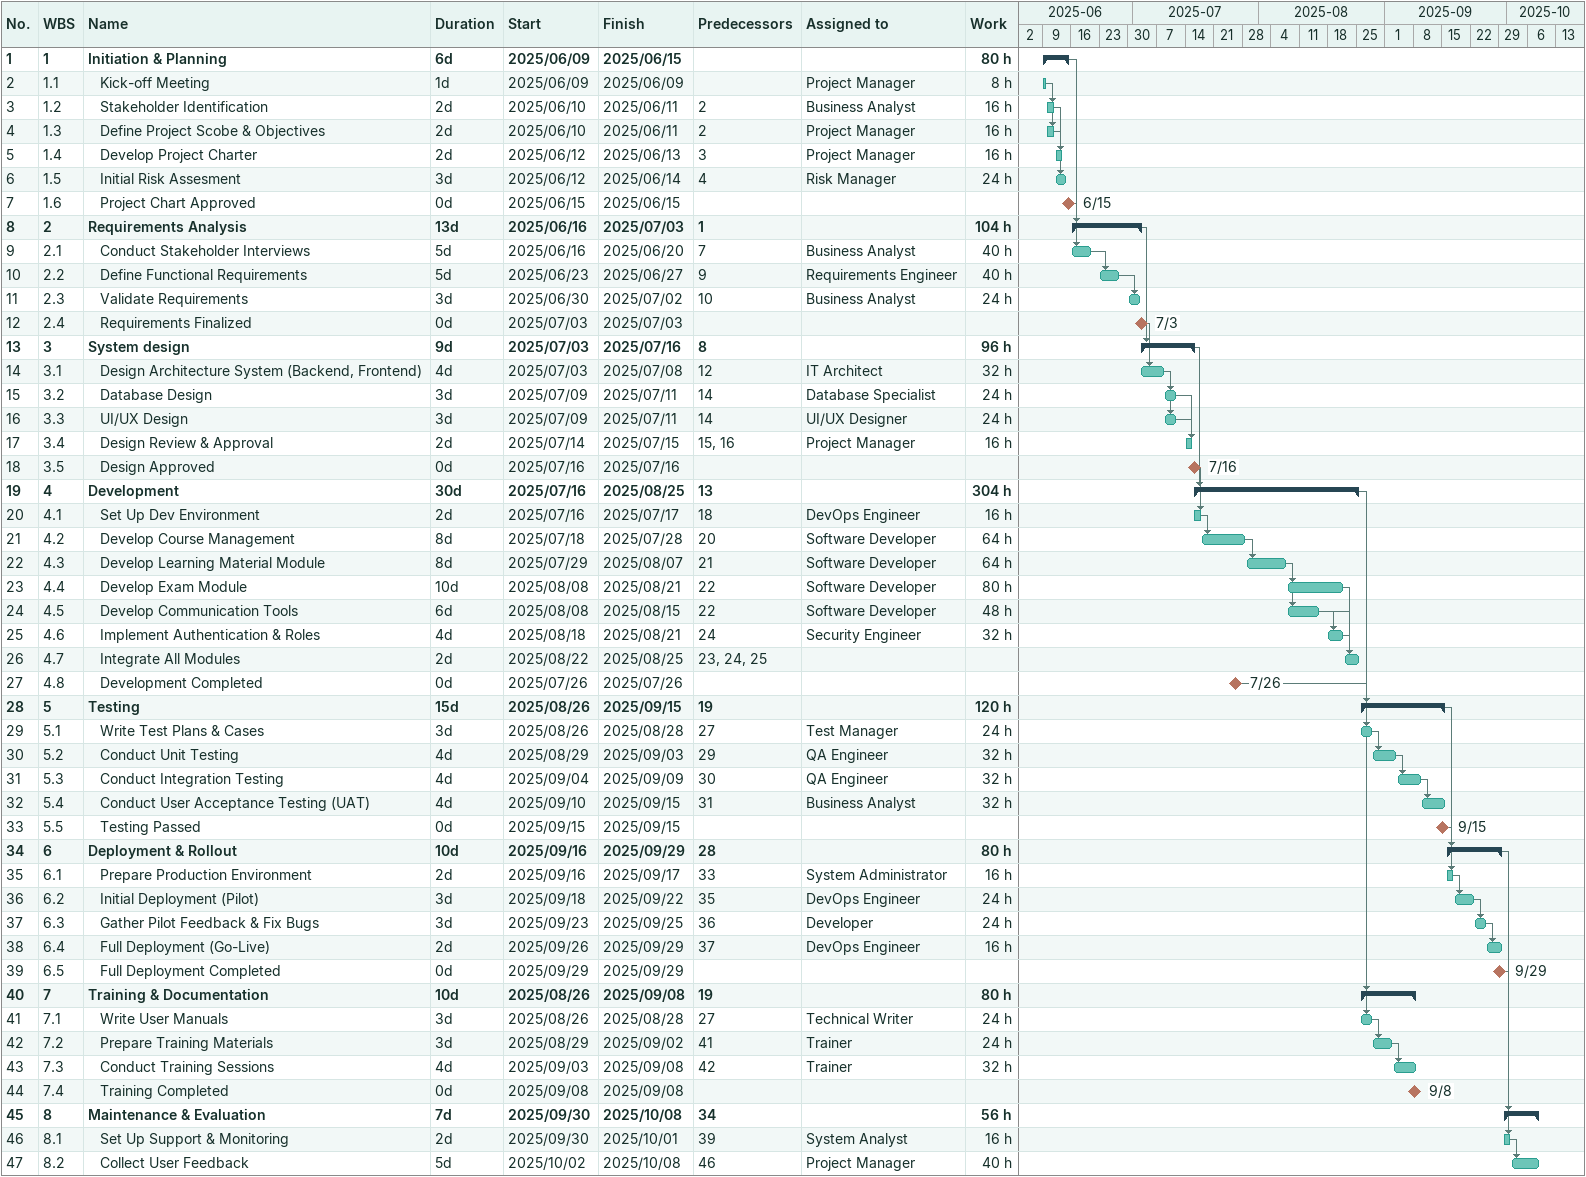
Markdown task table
| ID | WBS | Task | Duration | Start | Finish | Predecessors | Resources | Work (h) |
|---|---|---|---|---|---|---|---|---|
| 1 | 1 | **Initiation & Planning** | 6d | 2025-06-09 | 2025-06-15 |  |  | 80 |
| 2 | 1.1 | Kick-off Meeting | 1d | 2025-06-09 | 2025-06-09 |  | Project Manager | 8 |
| 3 | 1.2 | Stakeholder Identification | 2d | 2025-06-10 | 2025-06-11 | 2 | Business Analyst | 16 |
| 4 | 1.3 | Define Project Scobe & Objectives | 2d | 2025-06-10 | 2025-06-11 | 2 | Project Manager | 16 |
| 5 | 1.4 | Develop Project Charter | 2d | 2025-06-12 | 2025-06-13 | 3 | Project Manager | 16 |
| 6 | 1.5 | Initial Risk Assesment | 3d | 2025-06-12 | 2025-06-14 | 4 | Risk Manager | 24 |
| 7 | 1.6 | Project Chart Approved | 0d | 2025-06-15 | 2025-06-15 |  |  |  |
| 8 | 2 | **Requirements Analysis** | 13d | 2025-06-16 | 2025-07-03 | 1 |  | 104 |
| 9 | 2.1 | Conduct Stakeholder Interviews | 5d | 2025-06-16 | 2025-06-20 | 7 | Business Analyst | 40 |
| 10 | 2.2 | Define Functional Requirements | 5d | 2025-06-23 | 2025-06-27 | 9 | Requirements Engineer | 40 |
| 11 | 2.3 | Validate Requirements | 3d | 2025-06-30 | 2025-07-02 | 10 | Business Analyst | 24 |
| 12 | 2.4 | Requirements Finalized | 0d | 2025-07-03 | 2025-07-03 |  |  |  |
| 13 | 3 | **System design** | 9d | 2025-07-03 | 2025-07-16 | 8 |  | 96 |
| 14 | 3.1 | Design Architecture System (Backend, Frontend) | 4d | 2025-07-03 | 2025-07-08 | 12 | IT Architect | 32 |
| 15 | 3.2 | Database Design | 3d | 2025-07-09 | 2025-07-11 | 14 | Database Specialist | 24 |
| 16 | 3.3 | UI/UX Design | 3d | 2025-07-09 | 2025-07-11 | 14 | UI/UX Designer | 24 |
| 17 | 3.4 | Design Review & Approval | 2d | 2025-07-14 | 2025-07-15 | 15, 16 | Project Manager | 16 |
| 18 | 3.5 | Design Approved | 0d | 2025-07-16 | 2025-07-16 |  |  |  |
| 19 | 4 | **Development** | 30d | 2025-07-16 | 2025-08-25 | 13 |  | 304 |
| 20 | 4.1 | Set Up Dev Environment | 2d | 2025-07-16 | 2025-07-17 | 18 | DevOps Engineer | 16 |
| 21 | 4.2 | Develop Course Management | 8d | 2025-07-18 | 2025-07-28 | 20 | Software Developer | 64 |
| 22 | 4.3 | Develop Learning Material Module | 8d | 2025-07-29 | 2025-08-07 | 21 | Software Developer | 64 |
| 23 | 4.4 | Develop Exam Module | 10d | 2025-08-08 | 2025-08-21 | 22 | Software Developer | 80 |
| 24 | 4.5 | Develop Communication Tools | 6d | 2025-08-08 | 2025-08-15 | 22 | Software Developer | 48 |
| 25 | 4.6 | Implement Authentication & Roles | 4d | 2025-08-18 | 2025-08-21 | 24 | Security Engineer | 32 |
| 26 | 4.7 | Integrate All Modules | 2d | 2025-08-22 | 2025-08-25 | 23, 24, 25 |  |  |
| 27 | 4.8 | Development Completed | 0d | 2025-07-26 | 2025-07-26 |  |  |  |
| 28 | 5 | **Testing** | 15d | 2025-08-26 | 2025-09-15 | 19 |  | 120 |
| 29 | 5.1 | Write Test Plans & Cases | 3d | 2025-08-26 | 2025-08-28 | 27 | Test Manager | 24 |
| 30 | 5.2 | Conduct Unit Testing | 4d | 2025-08-29 | 2025-09-03 | 29 | QA Engineer | 32 |
| 31 | 5.3 | Conduct Integration Testing | 4d | 2025-09-04 | 2025-09-09 | 30 | QA Engineer | 32 |
| 32 | 5.4 | Conduct User Acceptance Testing (UAT) | 4d | 2025-09-10 | 2025-09-15 | 31 | Business Analyst | 32 |
| 33 | 5.5 | Testing Passed | 0d | 2025-09-15 | 2025-09-15 |  |  |  |
| 34 | 6 | **Deployment & Rollout** | 10d | 2025-09-16 | 2025-09-29 | 28 |  | 80 |
| 35 | 6.1 | Prepare Production Environment | 2d | 2025-09-16 | 2025-09-17 | 33 | System Administrator | 16 |
| 36 | 6.2 | Initial Deployment (Pilot) | 3d | 2025-09-18 | 2025-09-22 | 35 | DevOps Engineer | 24 |
| 37 | 6.3 | Gather Pilot Feedback & Fix Bugs | 3d | 2025-09-23 | 2025-09-25 | 36 | Developer | 24 |
| 38 | 6.4 | Full Deployment (Go-Live) | 2d | 2025-09-26 | 2025-09-29 | 37 | DevOps Engineer | 16 |
| 39 | 6.5 | Full Deployment Completed | 0d | 2025-09-29 | 2025-09-29 |  |  |  |
| 40 | 7 | **Training & Documentation** | 10d | 2025-08-26 | 2025-09-08 | 19 |  | 80 |
| 41 | 7.1 | Write User Manuals | 3d | 2025-08-26 | 2025-08-28 | 27 | Technical Writer | 24 |
| 42 | 7.2 | Prepare Training Materials | 3d | 2025-08-29 | 2025-09-02 | 41 | Trainer | 24 |
| 43 | 7.3 | Conduct Training Sessions | 4d | 2025-09-03 | 2025-09-08 | 42 | Trainer | 32 |
| 44 | 7.4 | Training Completed | 0d | 2025-09-08 | 2025-09-08 |  |  |  |
| 45 | 8 | **Maintenance & Evaluation** | 7d | 2025-09-30 | 2025-10-08 | 34 |  | 56 |
| 46 | 8.1 | Set Up Support & Monitoring | 2d | 2025-09-30 | 2025-10-01 | 39 | System Analyst | 16 |
| 47 | 8.2 | Collect User Feedback | 5d | 2025-10-02 | 2025-10-08 | 46 | Project Manager | 40 |
